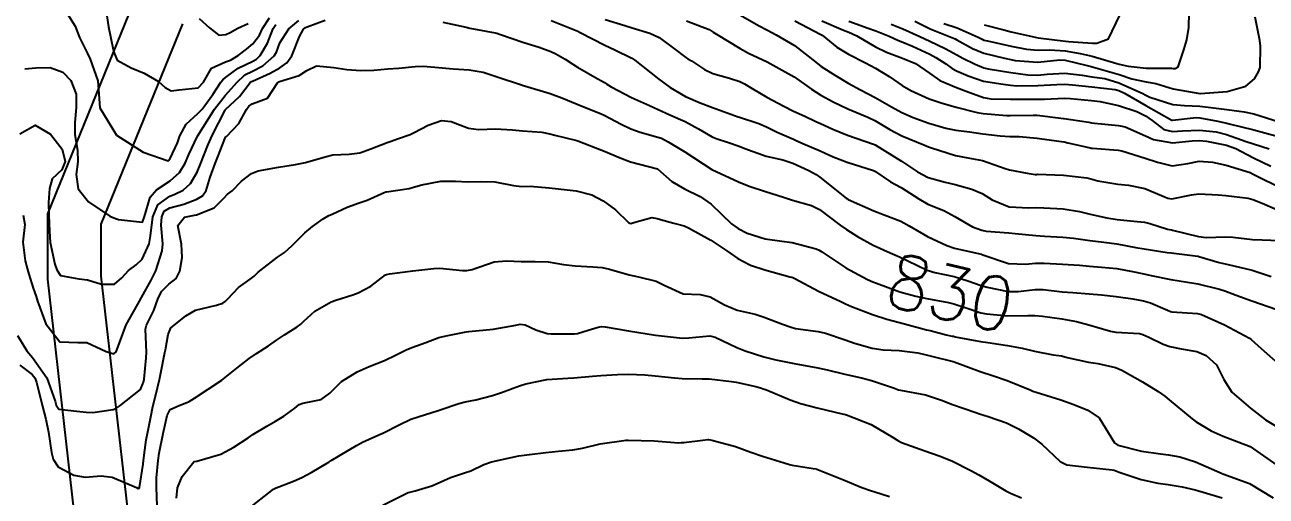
# Model space of a CAD drawing. Header units: metres. Extents: x 307586 to 320046, y 7427249 to 7434250.
# Drawn here: x 319437.7 to 319529.4, y 7427961.6 to 7427996.4 of the extents above; entities that cross this region are included whole.
import ezdxf
from ezdxf.enums import TextEntityAlignment as Align

# ---------------------------------------------------------------- set-up
doc = ezdxf.new("R2010")
doc.units = ezdxf.units.M
doc.header["$MEASUREMENT"] = 0
for name, color, linetype in [('Cotas', 45, 'Continuous'), ('Curvas de Nivel 1m', 11, 'Continuous'), ('Curvas de Nivel 5m', 15, 'Continuous'), ('Vias Secundárias', 230, 'Continuous')]:
    doc.layers.add(name, color=color, linetype=linetype)
doc.styles.add('Style-STANDARD', font='STANDARD.shx')

msp = doc.modelspace()

# ---------------------------------------------------------------- linework, layer by layer
at = {"layer": 'Curvas de Nivel 1m', "flags": 128}
for points, elevation in [([(319440.613, 7427997.674), (319441.448, 7427996.327), (319441.764, 7427995.502), (319442.364, 7427994.313), (319442.567, 7427993.906), (319443.116, 7427992.304), (319443.169, 7427991.672), (319443.283, 7427990.302), (319444.503, 7427988.29), (319446.484, 7427987.03), (319448.32, 7427986.397), (319448.478, 7427986.564), (319449.002, 7427987.728), (319449.181, 7427988.233), (319449.642, 7427989.099), (319450.52, 7427989.88), (319450.834, 7427990.215), (319451.625, 7427991.295), (319452.213, 7427992.195), (319452.353, 7427992.385), (319452.548, 7427992.552), (319453.5, 7427993.239), (319454.567, 7427993.762), (319454.839, 7427993.897), (319455.118, 7427994.165), (319455.663, 7427995.078), (319456.086, 7427996.155), (319456.284, 7427996.467)], 826), ([(319490.614, 7427997.155), (319491.923, 7427996.4), (319492.598, 7427996.033), (319493.247, 7427995.703), (319494.585, 7427994.919), (319496.157, 7427993.674), (319496.57, 7427993.35), (319497.611, 7427992.702), (319498.558, 7427992.135), (319499.463, 7427991.631), (319500.545, 7427991.068), (319501.754, 7427990.383), (319502.528, 7427989.955), (319503.356, 7427989.582), (319504.519, 7427989.167), (319505.776, 7427988.811), (319506.514, 7427988.659), (319507.519, 7427988.524), (319508.512, 7427988.394), (319509.783, 7427988.234), (319510.51, 7427988.191), (319511.198, 7427988.178), (319512.509, 7427988.074), (319514.109, 7427987.852), (319514.506, 7427987.785), (319514.788, 7427987.728), (319516.113, 7427987.426), (319516.428, 7427987.347), (319516.502, 7427987.332), (319516.599, 7427987.322), (319518.501, 7427987.18), (319518.772, 7427987.126), (319520.495, 7427986.596), (319521.406, 7427986.28), (319522.49, 7427986.031), (319523.646, 7427986.184), (319524.493, 7427986.374), (319525.468, 7427986.29), (319526.491, 7427986.08), (319528.242, 7427985.526), (319528.484, 7427985.407), (319528.73, 7427985.278), (319530.47, 7427984.409)], 824), ([(319505.63, 7427996.537), (319506.603, 7427996.209), (319508.151, 7427995.527), (319508.446, 7427995.376), (319508.591, 7427995.315), (319508.861, 7427995.246), (319510.587, 7427994.872), (319511.743, 7427994.641), (319512.584, 7427994.573), (319513.447, 7427994.599), (319514.589, 7427994.506), (319515.702, 7427994.317), (319516.584, 7427994.131), (319518.4, 7427993.578), (319518.575, 7427993.528), (319519.241, 7427993.393), (319520.572, 7427993.243), (319522.446, 7427993.226), (319522.572, 7427993.214), (319522.711, 7427993.209), (319522.936, 7427993.346), (319523.348, 7427994.586), (319523.576, 7427995.34), (319523.717, 7427996.234), (319523.751, 7427997.339)], 818), ([(319508.607, 7427996.439), (319510.05, 7427996.057), (319510.599, 7427995.929), (319512.593, 7427995.47), (319514.6, 7427995.237), (319514.832, 7427995.214), (319516.598, 7427995.084), (319516.931, 7427995.083), (319517.787, 7427995.408), (319518.621, 7427997.161)], 817), ([(319437.364, 7427988.377), (319438.503, 7427989.017), (319439.632, 7427988.349), (319440.487, 7427987.262), (319440.712, 7427986.336), (319440.467, 7427985.715), (319439.758, 7427985.049), (319439.553, 7427984.349), (319439.486, 7427983.301), (319439.496, 7427982.349), (319439.555, 7427981.205), (319439.602, 7427980.348), (319439.961, 7427978.763), (319440.104, 7427978.343), (319440.369, 7427977.929), (319441.724, 7427977.671), (319442.372, 7427977.601), (319443.388, 7427977.28), (319444.368, 7427977.278), (319444.899, 7427977.758), (319445.385, 7427978.28), (319445.956, 7427978.705), (319446.392, 7427979.129), (319446.915, 7427980.262), (319447.01, 7427980.862), (319447.2, 7427982.258), (319447.558, 7427983.131), (319448.446, 7427983.784), (319448.774, 7427983.911), (319449.428, 7427984.23), (319449.972, 7427984.711), (319450.466, 7427985.557), (319450.739, 7427986.216), (319451.238, 7427987.462), (319451.557, 7427988.204), (319452.522, 7427990.14), (319452.543, 7427990.169), (319452.56, 7427990.19), (319453.58, 7427991.132), (319454.391, 7427992.172), (319454.466, 7427992.249), (319454.545, 7427992.288), (319455.847, 7427992.864), (319456.56, 7427993.273), (319457.081, 7427993.627), (319457.451, 7427994.137), (319458.026, 7427995.567), (319458.329, 7427996.124), (319458.468, 7427996.249), (319458.596, 7427996.301), (319459.928, 7427996.781)], 828), ([(319437.73, 7427993.197), (319438.556, 7427993.256), (319439.616, 7427993.29), (319440.552, 7427992.931), (319441.131, 7427992.331), (319441.533, 7427991.325), (319441.527, 7427990.325), (319441.417, 7427989.232), (319441.432, 7427988.326), (319441.627, 7427987.181), (319441.648, 7427986.322), (319441.52, 7427985.381), (319441.677, 7427984.322), (319442.439, 7427983.374), (319444.011, 7427982.294), (319444.421, 7427982.121), (319444.662, 7427982.046), (319446.419, 7427981.859), (319446.564, 7427982.268), (319447, 7427983.706), (319447.467, 7427984.255), (319448.46, 7427984.911), (319449.163, 7427985.536), (319449.587, 7427986.229), (319449.855, 7427986.854), (319450.489, 7427988.22), (319451.735, 7427990.202), (319452.533, 7427991.226), (319452.994, 7427991.73), (319453.386, 7427992.182), (319453.989, 7427992.738), (319454.556, 7427993.02), (319455.32, 7427993.404), (319456.16, 7427994.154), (319456.316, 7427994.412), (319456.582, 7427995.097), (319457.242, 7427996.14), (319457.982, 7427996.749)], 827), ([(319450.603, 7427996.896), (319451.384, 7427996.208), (319452.071, 7427995.681), (319452.588, 7427995.721), (319452.9, 7427995.876), (319453.46, 7427996.181), (319454.227, 7427996.545)], 824), ([(319468.602, 7427996.63), (319470.325, 7427996.255), (319470.596, 7427996.192), (319471.825, 7427995.962), (319472.479, 7427995.839), (319472.592, 7427995.81), (319472.803, 7427995.736), (319474.585, 7427995.137), (319475.725, 7427994.776), (319476.579, 7427994.468), (319476.963, 7427994.29), (319477.654, 7427993.894), (319478.219, 7427993.535), (319478.567, 7427993.316), (319479.853, 7427992.574), (319480.556, 7427992.166), (319480.74, 7427992.043), (319481.04, 7427991.853), (319482.542, 7427991.069), (319483.882, 7427990.467), (319484.528, 7427990.18), (319485.391, 7427989.801), (319486.177, 7427989.451), (319486.518, 7427989.289), (319487.5, 7427988.758), (319488.507, 7427988.17), (319488.793, 7427988.044), (319489.721, 7427987.748), (319490.499, 7427987.483), (319490.917, 7427987.313), (319492.488, 7427986.737), (319493.728, 7427986.453), (319494.481, 7427986.229), (319495.66, 7427985.672), (319496.184, 7427985.379), (319496.468, 7427985.187), (319498.403, 7427983.64), (319498.453, 7427983.599), (319498.55, 7427983.541), (319500.444, 7427982.7), (319501.227, 7427982.394), (319502.436, 7427981.93), (319503.068, 7427981.584), (319504.421, 7427980.79), (319505.835, 7427980.125), (319506.409, 7427979.93), (319508.28, 7427979.521), (319508.403, 7427979.493), (319508.44, 7427979.482), (319510.396, 7427978.807), (319511.664, 7427978.749), (319512.396, 7427978.827), (319513.025, 7427978.835), (319514.396, 7427978.769), (319515.649, 7427978.685), (319516.395, 7427978.619), (319517.262, 7427978.543), (319518.393, 7427978.428), (319519.553, 7427978.227), (319520.389, 7427978.031), (319520.929, 7427977.913), (319522.386, 7427977.636), (319524.24, 7427977.331), (319524.383, 7427977.303), (319525.979, 7427976.906), (319526.378, 7427976.775), (319527.21, 7427976.457), (319528.371, 7427976.048), (319530.216, 7427975.409)], 828), ([(319476.606, 7427996.766), (319478.47, 7427996.007), (319478.594, 7427995.959), (319478.768, 7427995.878), (319480.584, 7427994.942), (319481.315, 7427994.584), (319482.574, 7427993.971), (319482.802, 7427993.828), (319484.559, 7427992.433), (319485.401, 7427991.802), (319486.543, 7427991.151), (319487.635, 7427990.675), (319488.532, 7427990.342), (319490.163, 7427989.744), (319490.429, 7427989.648), (319490.522, 7427989.613), (319491.947, 7427989.148), (319492.515, 7427988.899), (319493.309, 7427988.5), (319494.506, 7427987.989), (319494.716, 7427987.898), (319495.211, 7427987.679), (319496.495, 7427987.119), (319497.441, 7427986.698), (319498.483, 7427986.288), (319500.418, 7427985.677), (319500.473, 7427985.655), (319500.533, 7427985.619), (319501.696, 7427984.832), (319502.461, 7427984.415), (319503.767, 7427983.577), (319504.449, 7427983.189), (319505.624, 7427982.731), (319506.44, 7427982.29), (319507.744, 7427981.527), (319508.429, 7427981.264), (319508.76, 7427981.185), (319510.426, 7427981.061), (319510.887, 7427981.032), (319512.424, 7427980.879), (319513.058, 7427980.829), (319514.422, 7427980.753), (319515.193, 7427980.666), (319516.419, 7427980.496), (319517.442, 7427980.385), (319518.416, 7427980.253), (319519.811, 7427979.987), (319520.411, 7427979.891), (319522.134, 7427979.627), (319522.406, 7427979.588), (319524.388, 7427979.345), (319524.403, 7427979.345), (319524.455, 7427979.329), (319525.97, 7427978.878), (319526.398, 7427978.77), (319527.054, 7427978.636), (319528.393, 7427978.312), (319529.813, 7427977.841)], 827), ([(319480.607, 7427996.83), (319482.063, 7427996.377), (319482.599, 7427996.21), (319483.894, 7427995.817), (319484.59, 7427995.5), (319485.665, 7427994.717), (319486.575, 7427994.025), (319486.721, 7427993.935), (319486.976, 7427993.784), (319487.938, 7427993.14), (319488.564, 7427992.852), (319489.799, 7427992.509), (319490.558, 7427992.242), (319490.895, 7427992.074), (319491.458, 7427991.726), (319492.544, 7427991.093), (319493.799, 7427990.432), (319494.529, 7427990.067), (319495.345, 7427989.678), (319496.158, 7427989.304), (319496.518, 7427989.146), (319497.425, 7427988.74), (319498.509, 7427988.293), (319500.44, 7427987.621), (319500.503, 7427987.595), (319500.548, 7427987.573), (319502.485, 7427986.37), (319503.683, 7427985.578), (319504.469, 7427985.156), (319505.723, 7427984.809), (319506.464, 7427984.644), (319507.701, 7427984.287), (319508.458, 7427983.981), (319509.197, 7427983.513), (319510.448, 7427982.991), (319511.894, 7427982.925), (319512.448, 7427982.936), (319513.003, 7427982.909), (319514.447, 7427982.855), (319515.653, 7427982.64), (319516.443, 7427982.45), (319517.663, 7427982.185), (319518.439, 7427982.047), (319519.906, 7427981.917), (319520.438, 7427981.87), (319520.834, 7427981.771), (319522.152, 7427981.354), (319522.432, 7427981.284), (319522.515, 7427981.266), (319524.425, 7427980.807), (319525.015, 7427980.731), (319526.425, 7427980.78), (319526.965, 7427980.754), (319528.423, 7427980.587), (319529.135, 7427980.56), (319530.422, 7427980.516)], 826), ([(319494.609, 7427996.735), (319496.545, 7427995.719), (319496.593, 7427995.694), (319496.633, 7427995.669), (319497.73, 7427994.799), (319498.579, 7427994.276), (319499.838, 7427993.627), (319500.569, 7427993.235), (319501.587, 7427992.629), (319502.557, 7427991.958), (319503.181, 7427991.584), (319504.544, 7427990.983), (319505.422, 7427990.674), (319506.535, 7427990.358), (319508.091, 7427989.963), (319508.528, 7427989.89), (319510.282, 7427989.747), (319510.527, 7427989.741), (319512.228, 7427989.774), (319512.527, 7427989.759), (319514.462, 7427989.512), (319514.524, 7427989.508), (319514.997, 7427989.443), (319516.334, 7427989.235), (319516.521, 7427989.205), (319516.755, 7427989.184), (319518.519, 7427989.011), (319519.013, 7427988.9), (319520.512, 7427988.244), (319521.109, 7427987.971), (319522.507, 7427987.728), (319523.975, 7427987.868), (319524.509, 7427987.903), (319525.032, 7427987.846), (319526.505, 7427987.547), (319527.188, 7427987.293), (319528.496, 7427986.602), (319529.77, 7427985.987)], 823), ([(319496.609, 7427996.726), (319498.209, 7427996.035), (319498.597, 7427995.901), (319499.191, 7427995.634), (319500.585, 7427994.823), (319501.389, 7427994.416), (319502.577, 7427993.987), (319503.539, 7427993.58), (319504.566, 7427992.864), (319505.33, 7427992.328), (319506.556, 7427991.803), (319507.27, 7427991.533), (319508.546, 7427991.064), (319509.088, 7427990.971), (319510.544, 7427990.938), (319511.095, 7427990.942), (319512.545, 7427990.945), (319513.062, 7427990.948), (319514.546, 7427991.009), (319514.993, 7427990.996), (319516.544, 7427990.856), (319517.184, 7427990.773), (319518.539, 7427990.489), (319519.877, 7427990.043), (319520.528, 7427989.709), (319521.01, 7427989.373), (319521.87, 7427988.714), (319522.515, 7427988.552), (319523.25, 7427988.608), (319524.516, 7427988.666), (319525.732, 7427988.529), (319526.513, 7427988.33), (319527.963, 7427987.83), (319528.507, 7427987.647), (319529.657, 7427987.268)], 822), ([(319498.609, 7427996.706), (319500.045, 7427996.182), (319500.599, 7427995.993), (319501.58, 7427995.605), (319502.278, 7427995.283), (319502.589, 7427995.153), (319503.312, 7427994.857), (319504.58, 7427994.261), (319505.041, 7427994.029), (319505.779, 7427993.552), (319506.236, 7427993.211), (319506.568, 7427993.044), (319507.422, 7427992.674), (319508.56, 7427992.274), (319510.009, 7427992.055), (319510.558, 7427991.985), (319511.008, 7427991.943), (319512.558, 7427991.944), (319513.979, 7427992.035), (319514.559, 7427992.056), (319515.126, 7427992.009), (319516.557, 7427991.863), (319518.293, 7427991.665), (319518.555, 7427991.596), (319518.964, 7427991.396), (319520.54, 7427990.489), (319522.468, 7427989.407), (319522.524, 7427989.393), (319524.274, 7427989.585), (319524.527, 7427989.571), (319525.873, 7427989.31), (319526.419, 7427989.199), (319526.522, 7427989.175), (319526.697, 7427989.123), (319528.517, 7427988.685), (319529.329, 7427988.457), (319530.512, 7427988.135)], 821), ([(319503.484, 7427996.707), (319504.602, 7427996.152), (319506.103, 7427995.555), (319506.453, 7427995.413), (319506.591, 7427995.341), (319507.746, 7427994.69), (319508.581, 7427994.347), (319510.11, 7427993.972), (319510.577, 7427993.876), (319510.894, 7427993.813), (319512.575, 7427993.678), (319514.187, 7427993.844), (319514.579, 7427993.825), (319516.21, 7427993.425), (319516.501, 7427993.35), (319516.572, 7427993.338), (319516.669, 7427993.322), (319518.567, 7427992.76), (319519.514, 7427992.44), (319520.561, 7427992.215), (319521.283, 7427992.092), (319522.556, 7427991.698), (319524.528, 7427991.355), (319524.553, 7427991.358), (319524.595, 7427991.371), (319526.555, 7427991.518), (319527.946, 7427991.899), (319528.565, 7427992.46), (319528.877, 7427992.969), (319528.983, 7427993.276), (319529.005, 7427994.868), (319528.961, 7427995.276), (319528.62, 7427996.997)], 819), ([(319437.613, 7427982.372), (319437.74, 7427981.694), (319437.586, 7427980.372), (319437.755, 7427978.996), (319437.927, 7427978.367), (319438.021, 7427978.017), (319438.359, 7427976.983), (319438.571, 7427976.358), (319438.678, 7427976.029), (319439.278, 7427974.351), (319440.313, 7427973.024), (319441.66, 7427972.973), (319442.313, 7427972.977), (319443.749, 7427972.296), (319444.301, 7427972.139), (319444.49, 7427972.287), (319444.983, 7427973.62), (319445.219, 7427974.277), (319446.3, 7427976.208), (319446.327, 7427976.26), (319446.354, 7427976.304), (319447.057, 7427977.576), (319447.41, 7427978.255), (319447.886, 7427979.736), (319447.928, 7427980.247), (319447.809, 7427981.641), (319447.846, 7427982.249), (319448.015, 7427982.661), (319448.433, 7427982.927), (319449.469, 7427983.198), (319450.443, 7427983.549), (319450.868, 7427983.793), (319451.14, 7427984.21), (319451.431, 7427985.174), (319451.804, 7427986.2), (319451.992, 7427986.686), (319452.5, 7427988.016), (319452.558, 7427988.134), (319452.627, 7427988.189), (319453.552, 7427989.14), (319454.102, 7427990.174), (319454.271, 7427990.427), (319454.527, 7427990.604), (319455.662, 7427991.028), (319456.402, 7427992.151), (319456.478, 7427992.216), (319456.544, 7427992.242), (319457.989, 7427992.691), (319458.557, 7427993.07), (319459.278, 7427993.397), (319460.561, 7427993.279), (319461.518, 7427993.126), (319462.558, 7427993.058), (319463.519, 7427993.1), (319464.56, 7427993.175), (319465.361, 7427993.242), (319466.563, 7427993.365), (319467.196, 7427993.388), (319468.562, 7427993.263), (319469.377, 7427993.176), (319470.56, 7427993.119), (319471.582, 7427992.94), (319472.553, 7427992.619), (319474.491, 7427991.983), (319474.543, 7427991.967), (319474.652, 7427991.929), (319476.545, 7427991.353), (319477.392, 7427991.045), (319478.533, 7427990.569), (319480.321, 7427989.862), (319480.522, 7427989.767), (319481.783, 7427989.108), (319482.512, 7427988.752), (319483.191, 7427988.505), (319484.506, 7427988.148), (319484.755, 7427988.057), (319485.257, 7427987.799), (319486.492, 7427987.058), (319488.473, 7427985.76), (319490.464, 7427984.829), (319491.249, 7427984.517), (319492.457, 7427984.126), (319493.78, 7427983.697), (319494.451, 7427983.484), (319495.86, 7427983.081), (319496.444, 7427982.8), (319497.975, 7427981.645), (319498.428, 7427981.32), (319499.24, 7427980.813), (319500.411, 7427980.157), (319501.653, 7427979.601), (319502.185, 7427979.377), (319502.4, 7427979.278), (319502.968, 7427979.013), (319504.39, 7427978.319), (319504.959, 7427978.132), (319506.386, 7427977.835), (319507.401, 7427977.53), (319508.378, 7427977.19), (319508.827, 7427977.065), (319510.372, 7427976.74), (319511.121, 7427976.739), (319512.374, 7427976.893), (319512.961, 7427976.878), (319514.372, 7427976.723), (319515.15, 7427976.66), (319516.37, 7427976.576), (319517.28, 7427976.5), (319518.367, 7427976.369), (319519.575, 7427976.184), (319520.37, 7427976.045), (319520.893, 7427975.897), (319522.149, 7427975.353), (319522.362, 7427975.264), (319522.465, 7427975.245), (319524.36, 7427975.107), (319524.647, 7427975.037), (319526.347, 7427974.271), (319528.215, 7427973.281), (319528.332, 7427973.197), (319529.073, 7427972.525), (319530.314, 7427971.417)], 829), ([(319437.361, 7427971.301), (319438.285, 7427970.603), (319438.477, 7427970.358), (319438.586, 7427970.049), (319439.008, 7427968.352), (319439.291, 7427967.301), (319439.493, 7427966.347), (319439.711, 7427964.852), (319439.821, 7427964.344), (319440.205, 7427963.79), (319441.359, 7427963.159), (319442.193, 7427963.013), (319443.383, 7427963.11), (319444.194, 7427963.028), (319445.982, 7427962.263), (319446.117, 7427962.196), (319446.182, 7427962.2), (319446.205, 7427962.237), (319446.212, 7427962.26), (319446.474, 7427963.992), (319446.509, 7427964.257), (319446.707, 7427965.776), (319446.791, 7427966.254), (319447.03, 7427967.474), (319447.195, 7427968.251), (319447.413, 7427969.107), (319447.69, 7427970.246), (319447.792, 7427970.741), (319448.084, 7427972.242), (319448.115, 7427972.433), (319448.323, 7427973.57), (319448.519, 7427974.049), (319448.736, 7427974.236), (319449.634, 7427974.933), (319450.344, 7427975.37), (319451.888, 7427975.737), (319452.35, 7427975.878), (319452.541, 7427975.998), (319452.722, 7427976.186), (319453.519, 7427977.025), (319454.375, 7427977.644), (319454.669, 7427977.876), (319454.967, 7427978.161), (319456.394, 7427979.268), (319456.906, 7427979.627), (319457.485, 7427980.129), (319458.412, 7427981.074), (319458.983, 7427981.549), (319459.774, 7427982.106), (319460.183, 7427982.346), (319460.428, 7427982.457), (319461.554, 7427982.965), (319462.441, 7427983.289), (319463.032, 7427983.477), (319464.285, 7427984.052), (319464.411, 7427984.093), (319464.453, 7427984.1), (319466.136, 7427984.354), (319466.457, 7427984.433), (319467.06, 7427984.622), (319468.462, 7427984.894), (319469.555, 7427984.896), (319470.462, 7427984.846), (319471.368, 7427984.872), (319472.462, 7427984.829), (319473.823, 7427984.572), (319474.459, 7427984.502), (319475.055, 7427984.52), (319476.458, 7427984.391), (319476.902, 7427984.34), (319478.456, 7427984.18), (319479.621, 7427983.868), (319480.449, 7427983.447), (319481.361, 7427982.765), (319482.341, 7427981.831), (319482.432, 7427981.774), (319482.497, 7427981.764), (319482.721, 7427981.827), (319484.043, 7427982.208), (319484.436, 7427982.137), (319484.683, 7427982.054), (319485.674, 7427981.791), (319486.43, 7427981.581), (319486.758, 7427981.446), (319488.414, 7427980.528), (319489.592, 7427979.748), (319490.397, 7427979.185), (319491.352, 7427978.686), (319492.389, 7427978.347), (319494.259, 7427977.817), (319494.384, 7427977.788), (319494.46, 7427977.765), (319494.623, 7427977.686), (319496.37, 7427976.77), (319498.007, 7427975.995), (319498.356, 7427975.835), (319498.815, 7427975.635), (319500.347, 7427975.041), (319501.425, 7427974.685), (319502.341, 7427974.443), (319503.894, 7427974.018), (319504.336, 7427973.907), (319504.615, 7427973.845), (319505.791, 7427973.548), (319506.241, 7427973.45), (319506.332, 7427973.428), (319506.472, 7427973.398), (319508.328, 7427973.054), (319508.884, 7427972.958), (319510.325, 7427972.754), (319511.4, 7427972.56), (319512.322, 7427972.34), (319513.704, 7427972.071), (319514.318, 7427971.975), (319514.742, 7427971.868), (319516.314, 7427971.521), (319516.996, 7427971.413), (319518.309, 7427971.124), (319518.768, 7427970.933), (319520.293, 7427970.071), (319521.451, 7427969.362), (319521.939, 7427969.015), (319522.277, 7427968.742), (319523.96, 7427967.333), (319524.261, 7427967.111), (319525.381, 7427966.44), (319526.25, 7427966.055), (319528.243, 7427965.28), (319530.223, 7427963.908)], 831), ([(319447.517, 7427960.899), (319447.463, 7427962.247), (319447.47, 7427962.971), (319447.591, 7427964.246), (319447.666, 7427964.798), (319447.964, 7427966.243), (319448.007, 7427966.472), (319448.253, 7427967.583), (319448.482, 7427968.016), (319448.965, 7427968.233), (319449.868, 7427968.623), (319450.269, 7427968.86), (319452.283, 7427970.19), (319453.392, 7427971.079), (319454.299, 7427971.782), (319454.858, 7427972.162), (319455.729, 7427972.731), (319456.318, 7427973.149), (319456.912, 7427973.546), (319457.842, 7427974.125), (319458.123, 7427974.334), (319458.337, 7427974.544), (319459.165, 7427975.291), (319460.352, 7427975.969), (319460.705, 7427976.095), (319461.952, 7427976.483), (319462.361, 7427976.637), (319463.293, 7427977.137), (319464.382, 7427977.962), (319464.44, 7427977.991), (319464.681, 7427978.046), (319466.385, 7427978.272), (319467.958, 7427978.434), (319468.387, 7427978.452), (319470.071, 7427978.298), (319470.386, 7427978.277), (319470.779, 7427978.367), (319472.393, 7427978.922), (319473.328, 7427979.007), (319474.393, 7427978.944), (319475.443, 7427978.964), (319476.393, 7427978.941), (319477.537, 7427978.743), (319478.39, 7427978.631), (319479.691, 7427978.566), (319480.389, 7427978.501), (319480.926, 7427978.39), (319482.384, 7427977.969), (319483.073, 7427977.823), (319484.378, 7427977.497), (319484.959, 7427977.217), (319486.365, 7427976.576), (319487.621, 7427976.511), (319488.362, 7427976.353), (319489.433, 7427975.749), (319490.349, 7427975.37), (319491.681, 7427975.055), (319492.344, 7427974.85), (319493.704, 7427974.332), (319494.337, 7427974.091), (319494.657, 7427974.006), (319496.334, 7427973.781), (319496.871, 7427973.655), (319498.328, 7427973.156), (319499.029, 7427972.929), (319500.322, 7427972.555), (319501.145, 7427972.431), (319502.321, 7427972.369), (319503.699, 7427972.196), (319504.318, 7427972.061), (319504.715, 7427971.962), (319506.313, 7427971.56), (319506.379, 7427971.539), (319508.303, 7427970.84), (319509.301, 7427970.506), (319510.293, 7427970.162), (319512, 7427969.474), (319512.197, 7427969.386), (319512.282, 7427969.351), (319512.455, 7427969.295), (319514.276, 7427968.737), (319515.229, 7427968.392), (319516.268, 7427967.968), (319517.098, 7427967.412), (319518.235, 7427965.551), (319518.478, 7427965.398), (319520.229, 7427964.943), (319521.63, 7427964.755), (319522.233, 7427964.68), (319523.054, 7427964.518), (319524.225, 7427964.156), (319526.175, 7427963.301), (319526.199, 7427963.286), (319526.239, 7427963.274), (319528.206, 7427962.562), (319529.957, 7427961.501)], 832), ([(319448.935, 7427961.473), (319449.015, 7427962.232), (319449.363, 7427963.061), (319450.212, 7427964.154), (319450.252, 7427964.18), (319450.448, 7427964.216), (319452.218, 7427964.727), (319453.174, 7427965.23), (319454.231, 7427965.938), (319454.576, 7427966.165), (319455.605, 7427966.787), (319456.248, 7427967.152), (319456.863, 7427967.525), (319457.67, 7427968.126), (319458.005, 7427968.383), (319458.267, 7427968.489), (319459.625, 7427968.751), (319460.274, 7427969.215), (319461.13, 7427970.087), (319462.29, 7427970.804), (319463.166, 7427971.189), (319464.299, 7427971.645), (319465.108, 7427972.038), (319465.896, 7427972.44), (319466.312, 7427972.602), (319467.348, 7427972.98), (319468.323, 7427973.343), (319468.851, 7427973.469), (319470.329, 7427973.749), (319470.528, 7427973.779), (319472.333, 7427973.95), (319474.017, 7427974.252), (319474.337, 7427974.315), (319474.696, 7427974.284), (319475.482, 7427973.913), (319476.329, 7427973.64), (319476.619, 7427973.606), (319478.329, 7427973.614), (319478.566, 7427973.643), (319479.351, 7427973.87), (319480.1, 7427974.098), (319480.336, 7427974.141), (319480.611, 7427974.131), (319482.333, 7427973.83), (319484.33, 7427973.514), (319485.877, 7427973.335), (319486.328, 7427973.301), (319486.784, 7427973.32), (319488.33, 7427973.455), (319488.726, 7427973.359), (319490.322, 7427972.6), (319490.941, 7427972.352), (319492.315, 7427971.922), (319493.212, 7427971.701), (319494.31, 7427971.478), (319494.568, 7427971.427), (319496.305, 7427971.11), (319496.998, 7427970.957), (319498.298, 7427970.641), (319499.553, 7427970.368), (319500.291, 7427970.168), (319501.991, 7427969.594), (319502.199, 7427969.508), (319502.282, 7427969.478), (319502.433, 7427969.437), (319504.278, 7427969.1), (319505.444, 7427968.722), (319506.272, 7427968.4), (319508, 7427967.788), (319508.265, 7427967.703), (319508.893, 7427967.514), (319510.256, 7427967.036), (319511.135, 7427966.602), (319512.24, 7427965.929), (319512.859, 7427965.464), (319514.22, 7427964.176), (319514.717, 7427963.942), (319516.216, 7427963.767), (319518.047, 7427963.569), (319518.214, 7427963.531), (319518.585, 7427963.396), (319520.208, 7427962.857), (319521.428, 7427962.584), (319522.204, 7427962.47), (319523.226, 7427962.317), (319524.201, 7427962.098), (319524.794, 7427961.916), (319526.195, 7427961.503)], 833), ([(319454.167, 7427960.605), (319456.114, 7427962.141), (319456.156, 7427962.168), (319456.184, 7427962.183), (319457.591, 7427962.727), (319458.196, 7427962.995), (319458.932, 7427963.382), (319460.133, 7427964.101), (319460.181, 7427964.132), (319460.213, 7427964.149), (319460.359, 7427964.243), (319462.226, 7427965.356), (319462.69, 7427965.604), (319463.664, 7427966.056), (319464.062, 7427966.226), (319464.237, 7427966.303), (319465.396, 7427966.883), (319466.252, 7427967.295), (319466.783, 7427967.487), (319468.262, 7427967.946), (319468.303, 7427967.959), (319468.417, 7427967.998), (319469.8, 7427968.452), (319470.269, 7427968.578), (319471.04, 7427968.738), (319472.274, 7427969.046), (319472.942, 7427969.277), (319474.281, 7427969.78), (319474.747, 7427969.923), (319476.286, 7427970.227), (319477.843, 7427970.329), (319478.288, 7427970.351), (319479.68, 7427970.475), (319480.293, 7427970.525), (319481.527, 7427970.609), (319482.295, 7427970.62), (319483.537, 7427970.575), (319484.293, 7427970.51), (319485.728, 7427970.352), (319486.291, 7427970.3), (319487.77, 7427970.286), (319488.291, 7427970.274), (319489.937, 7427970.095), (319490.287, 7427970.031), (319491.724, 7427969.718), (319492.165, 7427969.595), (319492.281, 7427969.559), (319492.517, 7427969.471), (319494.273, 7427968.728), (319495.044, 7427968.452), (319496.268, 7427968.142), (319498.221, 7427967.683), (319498.263, 7427967.677), (319498.424, 7427967.638), (319500.252, 7427966.913), (319501.878, 7427965.956), (319502.235, 7427965.723), (319502.504, 7427965.587), (319504.227, 7427964.956), (319505.269, 7427964.6), (319506.22, 7427964.228), (319507.628, 7427963.526), (319508.21, 7427963.201), (319508.968, 7427962.75), (319510.198, 7427962.012), (319510.538, 7427961.837), (319511.351, 7427961.483)], 834)]:
    msp.add_lwpolyline(points, dxfattribs=dict(at, elevation=elevation))
at = {"layer": 'Curvas de Nivel 5m', "flags": 128}
for points, elevation in [([(319443.797, 7427997.106), (319443.905, 7427996.297), (319444.253, 7427994.617), (319444.346, 7427994.292), (319444.566, 7427993.835), (319445.588, 7427993.249), (319446.552, 7427992.874), (319447.617, 7427992.254), (319448.111, 7427991.819), (319448.536, 7427991.569), (319449.127, 7427991.644), (319450.539, 7427991.781), (319450.943, 7427992.214), (319451.53, 7427993.233), (319452.566, 7427993.697), (319452.919, 7427993.835), (319453.482, 7427994.181), (319454.109, 7427994.643), (319454.581, 7427995.025), (319455.076, 7427995.677), (319455.291, 7427996.163), (319455.809, 7427996.954)], 825), ([(319486.607, 7427996.733), (319488.281, 7427996.081), (319488.595, 7427995.902), (319488.834, 7427995.758), (319490.582, 7427994.689), (319491.194, 7427994.346), (319492.573, 7427993.71), (319494.562, 7427992.599), (319495.855, 7427991.677), (319496.546, 7427991.235), (319497.444, 7427990.751), (319498.532, 7427990.226), (319500.008, 7427989.625), (319500.521, 7427989.381), (319501.627, 7427988.716), (319502.509, 7427988.248), (319504.158, 7427987.573), (319504.501, 7427987.434), (319504.713, 7427987.354), (319506.492, 7427986.788), (319507.404, 7427986.617), (319508.486, 7427986.408), (319510.163, 7427985.818), (319510.476, 7427985.721), (319511.768, 7427985.481), (319512.377, 7427985.376), (319512.472, 7427985.387), (319512.548, 7427985.394), (319514.472, 7427985.344), (319516.179, 7427985.125), (319516.477, 7427985.049), (319516.989, 7427984.901), (319518.472, 7427984.669), (319519.258, 7427984.605), (319520.467, 7427984.34), (319522.181, 7427983.631), (319522.456, 7427983.585), (319523.911, 7427983.886), (319524.462, 7427983.946), (319525.901, 7427983.868), (319526.461, 7427983.827), (319528.115, 7427983.627), (319528.457, 7427983.526), (319529.145, 7427983.273), (319530.447, 7427982.703)], 825), ([(319501.728, 7427996.481), (319502.601, 7427996.149), (319503.854, 7427995.577), (319504.59, 7427995.232), (319505.725, 7427994.7), (319506.58, 7427994.227), (319507.023, 7427993.981), (319507.947, 7427993.526), (319508.57, 7427993.273), (319508.895, 7427993.192), (319510.567, 7427992.919), (319511.827, 7427992.743), (319512.565, 7427992.719), (319513.246, 7427992.783), (319514.567, 7427992.876), (319515.843, 7427992.708), (319516.565, 7427992.6), (319517.506, 7427992.469), (319518.56, 7427992.149), (319520.272, 7427991.383), (319520.551, 7427991.23), (319520.834, 7427991.09), (319522.541, 7427990.553), (319523.404, 7427990.478), (319524.539, 7427990.42), (319525.554, 7427990.299), (319526.536, 7427990.178), (319527.811, 7427990.01), (319528.532, 7427989.863), (319530.39, 7427989.261)], 820), ([(319437.203, 7427973.488), (319437.88, 7427972.364), (319438.298, 7427971.868), (319439.364, 7427970.349), (319439.964, 7427968.636), (319440.043, 7427968.342), (319440.25, 7427968.043), (319441.808, 7427967.868), (319442.256, 7427967.835), (319442.75, 7427967.81), (319444.259, 7427968.023), (319444.452, 7427968.095), (319444.753, 7427968.283), (319446.275, 7427969.488), (319446.509, 7427970.029), (319446.553, 7427970.257), (319446.706, 7427971.849), (319446.72, 7427972.256), (319446.638, 7427973.947), (319446.71, 7427974.256), (319447.266, 7427975.329), (319447.593, 7427976.248), (319447.844, 7427976.765), (319448.369, 7427977.284), (319448.915, 7427977.695), (319449.186, 7427978.232), (319449.368, 7427979.256), (319449.318, 7427980.231), (319449.043, 7427981.607), (319449.532, 7427982.229), (319450.275, 7427982.372), (319450.426, 7427982.4), (319451.713, 7427982.922), (319452.445, 7427983.631), (319452.715, 7427983.921), (319453.055, 7427984.184), (319453.748, 7427984.889), (319454.466, 7427985.446), (319454.977, 7427985.656), (319456.471, 7427985.921), (319457.736, 7427986.131), (319458.348, 7427986.249), (319458.475, 7427986.275), (319459.91, 7427986.677), (319460.484, 7427986.827), (319461.682, 7427986.885), (319462.487, 7427986.984), (319463.283, 7427987.27), (319464.498, 7427987.737), (319464.722, 7427987.825), (319465.331, 7427988.042), (319466.194, 7427988.345), (319466.507, 7427988.487), (319467.536, 7427989.037), (319468.517, 7427989.372), (319469.217, 7427989.292), (319470.511, 7427988.809), (319471.255, 7427988.714), (319472.511, 7427988.756), (319473.765, 7427988.683), (319474.51, 7427988.61), (319475.927, 7427988.497), (319476.508, 7427988.387), (319476.891, 7427988.289), (319478.503, 7427987.903), (319478.584, 7427987.879), (319480.492, 7427987.127), (319481.708, 7427986.618), (319482.48, 7427986.329), (319484.473, 7427985.81), (319485.53, 7427984.86), (319486.458, 7427984.312), (319487.626, 7427983.768), (319488.447, 7427983.199), (319489.943, 7427981.745), (319490.428, 7427981.388), (319491.096, 7427981.056), (319492.417, 7427980.618), (319493.664, 7427980.448), (319494.413, 7427980.367), (319496.185, 7427979.884), (319496.405, 7427979.791), (319496.614, 7427979.658), (319498.391, 7427978.485), (319499.987, 7427977.624), (319500.38, 7427977.454), (319500.652, 7427977.343), (319502.37, 7427976.708), (319503.556, 7427976.387), (319504.363, 7427976.22), (319505.978, 7427975.927), (319506.357, 7427975.838), (319507.268, 7427975.531), (319508.349, 7427975.168), (319508.788, 7427975.076), (319510.347, 7427974.949), (319511.833, 7427974.963), (319512.348, 7427974.965), (319512.901, 7427974.911), (319514.346, 7427974.718), (319515.431, 7427974.521), (319516.341, 7427974.27), (319517.94, 7427973.801), (319518.336, 7427973.738), (319520.084, 7427973.634), (319520.336, 7427973.571), (319520.778, 7427973.373), (319521.822, 7427972.852), (319522.326, 7427972.667), (319523.164, 7427972.503), (319524.323, 7427972.311), (319525.007, 7427972.007), (319525.768, 7427971.308), (319526.297, 7427970.238), (319526.89, 7427969.294), (319528.271, 7427968.122), (319529.387, 7427967.269), (319530.258, 7427966.741)], 830), ([(319464.172, 7427960.955), (319466.041, 7427961.882), (319466.182, 7427961.915), (319466.275, 7427961.926), (319466.571, 7427962.016), (319467.808, 7427962.384), (319468.191, 7427962.543), (319469.179, 7427963.009), (319470.203, 7427963.336), (319470.684, 7427963.495), (319471.654, 7427963.958), (319472.215, 7427964.157), (319473.668, 7427964.486), (319474.22, 7427964.594), (319475.009, 7427964.706), (319476.222, 7427964.844), (319477.164, 7427964.95), (319478.224, 7427965.037), (319478.935, 7427965.163), (319480.229, 7427965.496), (319482.156, 7427965.755), (319482.232, 7427965.762), (319482.297, 7427965.764), (319484.232, 7427965.705), (319486.018, 7427965.57), (319486.231, 7427965.573), (319486.419, 7427965.59), (319487.816, 7427965.764), (319488.191, 7427965.803), (319488.234, 7427965.803), (319488.484, 7427965.757), (319490.228, 7427965.293), (319491.375, 7427964.874), (319492.222, 7427964.585), (319493.831, 7427964.08), (319494.216, 7427963.954), (319494.429, 7427963.901), (319495.98, 7427963.663), (319496.192, 7427963.639), (319496.213, 7427963.635), (319496.251, 7427963.621), (319498.205, 7427962.832), (319499.575, 7427962.251), (319500.197, 7427962.035), (319500.528, 7427961.947), (319501.62, 7427961.599)], 835)]:
    msp.add_lwpolyline(points, dxfattribs=dict(at, elevation=elevation))
at = {"layer": 'Vias Secundárias'}
for points in [[(319468.496, 7427840.88), (319449.555, 7427919.642), (319442.147, 7427953.704), (319439.427, 7427977.644), (319439.426, 7427982.478), (319445.765, 7427998.038), (319450.297, 7428008.374), (319439.653, 7428010.182), (319428.704, 7428010.691)], [(319468.496, 7427840.88), (319449.555, 7427919.642), (319442.147, 7427953.704), (319439.427, 7427977.644), (319439.426, 7427982.478), (319445.765, 7427998.038), (319450.297, 7428008.374), (319439.653, 7428010.182), (319428.704, 7428010.691)], [(319449.388, 7427996.506), (319443.359, 7427981.708), (319443.36, 7427977.868), (319446.033, 7427954.345), (319453.389, 7427920.52), (319472.33, 7427841.76)], [(319449.388, 7427996.506), (319443.359, 7427981.708), (319443.36, 7427977.868), (319446.033, 7427954.345), (319453.389, 7427920.52), (319472.33, 7427841.76)]]:
    msp.add_lwpolyline(points, dxfattribs=at)

# ---------------------------------------------------------------- texts
at = {"layer": 'Cotas', "style": 'Style-STANDARD'}
msp.add_text('830', height=4, rotation=346.56132, dxfattribs=at).set_placement((319506.12, 7427976.627, 830), align=Align.MIDDLE_CENTER)

doc.saveas('drawing.dxf')
